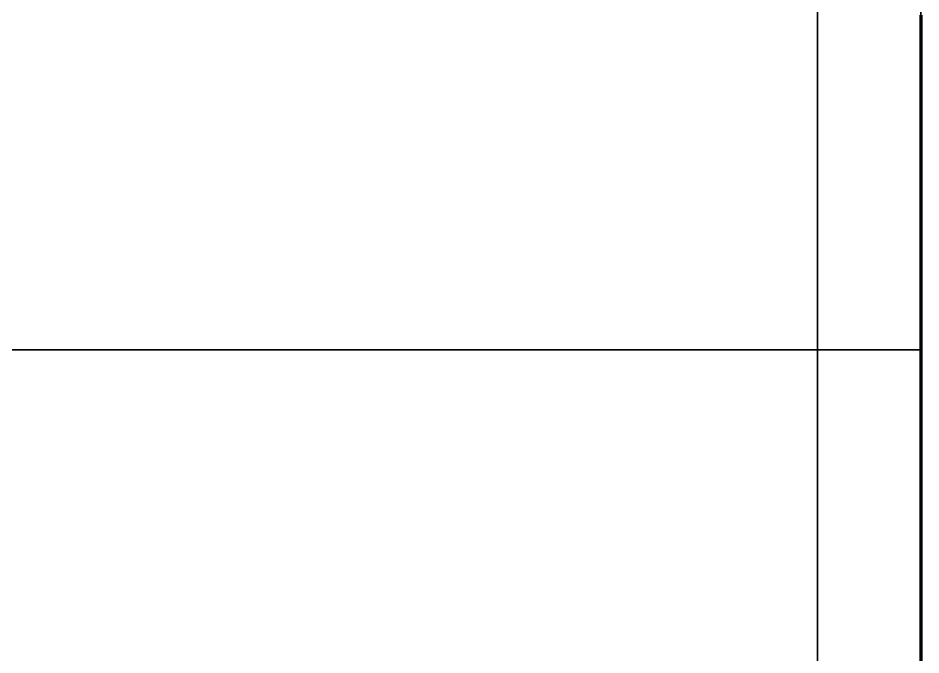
# Model space of a CAD drawing. Header units: millimetres. Extents: x 0 to 2382, y 0 to 420.
# Drawn here: x 184.982 to 187.6, y 120.145 to 121.991 of the extents above; entities that cross this region are included whole.
import ezdxf

# ---------------------------------------------------------------- set-up
doc = ezdxf.new("R2010")
doc.units = ezdxf.units.MM
doc.linetypes.add('IRAM-E-TRAZOS', pattern=[5, 4, -1])
doc.layers.add('01-VISIBLE', color=7, linetype='CONTINUOUS', lineweight=70)
doc.layers.add('02-OCULTA', color=4, linetype='IRAM-E-TRAZOS', lineweight=35)

msp = doc.modelspace()

# ---------------------------------------------------------------- linework, layer by layer
at = {"layer": '01-VISIBLE'}
msp.add_lwpolyline([(187.6, 122), (187.6, 121.95), (187.6, 121.9), (187.6, 121.85), (187.6, 121.8), (187.6, 121.75), (187.6, 121.7), (187.6, 121.65), (187.6, 121.6), (187.6, 121.55), (187.6, 121.5), (187.6, 121.45), (187.6, 121.4), (187.6, 121.35), (187.6, 121.3), (187.6, 121.25), (187.6, 121.2), (187.6, 121.15), (187.6, 121.1), (187.6, 121.05), (187.6, 121), (187.6, 120.95), (187.6, 120.9), (187.6, 120.85), (187.6, 120.8), (187.6, 120.75), (187.6, 120.7), (187.6, 120.65), (187.6, 120.6), (187.6, 120.55), (187.6, 120.5), (187.6, 120.45), (187.6, 120.4), (187.6, 120.35), (187.6, 120.3), (187.6, 120.25), (187.6, 120.2), (187.6, 120.15), (187.6, 120.1)], dxfattribs=at)
at = {"layer": '02-OCULTA'}
msp.add_line((184.725, 121.03), (187.6, 121.03), dxfattribs=at)
for points in [[(187.6, 120.0625), (187.6, 120.15), (187.6, 120.2375), (187.6, 120.325), (187.6, 120.4125), (187.6, 120.5), (187.6, 120.5875), (187.6, 120.675), (187.6, 120.7625), (187.6, 120.85), (187.6, 120.9375), (187.6, 121.025), (187.6, 121.1125), (187.6, 121.2), (187.6, 121.2875), (187.6, 121.375), (187.6, 121.4625), (187.6, 121.55), (187.6, 121.6375), (187.6, 121.725), (187.6, 121.8125), (187.6, 121.9), (187.6, 121.9875), (187.6, 122.075)], [(187.3, 120.094), (187.3, 120.157), (187.3, 120.22), (187.3, 120.283), (187.3, 120.346), (187.3, 120.409), (187.3, 120.472), (187.3, 120.535), (187.3, 120.598), (187.3, 120.661), (187.3, 120.724), (187.3, 120.787), (187.3, 120.85), (187.3, 120.913), (187.3, 120.976), (187.3, 121.039), (187.3, 121.102), (187.3, 121.165), (187.3, 121.228), (187.3, 121.291), (187.3, 121.354), (187.3, 121.417), (187.3, 121.48), (187.3, 121.543), (187.3, 121.606), (187.3, 121.669), (187.3, 121.732), (187.3, 121.795), (187.3, 121.858), (187.3, 121.921), (187.3, 121.984), (187.3, 122.047)], [(187.6, 120.094), (187.6, 120.157), (187.6, 120.22), (187.6, 120.283), (187.6, 120.346), (187.6, 120.409), (187.6, 120.472), (187.6, 120.535), (187.6, 120.598), (187.6, 120.661), (187.6, 120.724), (187.6, 120.787), (187.6, 120.85), (187.6, 120.913), (187.6, 120.976), (187.6, 121.039), (187.6, 121.102), (187.6, 121.165), (187.6, 121.228), (187.6, 121.291), (187.6, 121.354), (187.6, 121.417), (187.6, 121.48), (187.6, 121.543), (187.6, 121.606), (187.6, 121.669), (187.6, 121.732), (187.6, 121.795), (187.6, 121.858), (187.6, 121.921), (187.6, 121.984), (187.6, 122.047)], [(187.6, 122.0368), (187.6, 121.9864), (187.6, 121.9361), (187.6, 121.8858), (187.6, 121.8354), (187.6, 121.7851), (187.6, 121.7347), (187.6, 121.6844), (187.6, 121.6341), (187.6, 121.5837), (187.6, 121.5334), (187.6, 121.4831), (187.6, 121.4327), (187.6, 121.3824), (187.6, 121.332), (187.6, 121.2817), (187.6, 121.2314), (187.6, 121.181), (187.6, 121.1307), (187.6, 121.0803), (187.6, 121.03)], [(187.6, 121.03), (187.6, 121.0803), (187.6, 121.1307), (187.6, 121.181), (187.6, 121.2314), (187.6, 121.2817), (187.6, 121.332), (187.6, 121.3824), (187.6, 121.4327), (187.6, 121.4831), (187.6, 121.5334), (187.6, 121.5837), (187.6, 121.6341), (187.6, 121.6844), (187.6, 121.7347), (187.6, 121.7851), (187.6, 121.8354), (187.6, 121.8858), (187.6, 121.9361), (187.6, 121.9864), (187.6, 122.0368)], [(187.3, 120.094), (187.3, 120.156), (187.3, 120.218), (187.3, 120.28), (187.3, 120.342), (187.3, 120.404), (187.3, 120.466), (187.3, 120.528), (187.3, 120.59), (187.3, 120.652), (187.3, 120.714), (187.3, 120.776), (187.3, 120.838), (187.3, 120.9), (187.3, 120.962), (187.3, 121.024), (187.3, 121.086), (187.3, 121.148), (187.3, 121.21), (187.3, 121.272), (187.3, 121.334), (187.3, 121.396), (187.3, 121.458), (187.3, 121.52), (187.3, 121.582), (187.3, 121.644), (187.3, 121.706), (187.3, 121.768), (187.3, 121.83), (187.3, 121.892), (187.3, 121.954), (187.3, 122.016)], [(187.3, 122), (187.3, 121.95), (187.3, 121.9), (187.3, 121.85), (187.3, 121.8), (187.3, 121.75), (187.3, 121.7), (187.3, 121.65), (187.3, 121.6), (187.3, 121.55), (187.3, 121.5), (187.3, 121.45), (187.3, 121.4), (187.3, 121.35), (187.3, 121.3), (187.3, 121.25), (187.3, 121.2), (187.3, 121.15), (187.3, 121.1), (187.3, 121.05), (187.3, 121), (187.3, 120.95), (187.3, 120.9), (187.3, 120.85), (187.3, 120.8), (187.3, 120.75), (187.3, 120.7), (187.3, 120.65), (187.3, 120.6), (187.3, 120.55), (187.3, 120.5), (187.3, 120.45), (187.3, 120.4), (187.3, 120.35), (187.3, 120.3), (187.3, 120.25), (187.3, 120.2), (187.3, 120.15), (187.3, 120.1)], [(187.3, 122), (187.3, 121.95), (187.3, 121.9), (187.3, 121.85), (187.3, 121.8), (187.3, 121.75), (187.3, 121.7), (187.3, 121.65), (187.3, 121.6), (187.3, 121.55), (187.3, 121.5), (187.3, 121.45), (187.3, 121.4), (187.3, 121.35), (187.3, 121.3), (187.3, 121.25), (187.3, 121.2), (187.3, 121.15), (187.3, 121.1), (187.3, 121.05), (187.3, 121), (187.3, 120.95), (187.3, 120.9), (187.3, 120.85), (187.3, 120.8), (187.3, 120.75), (187.3, 120.7), (187.3, 120.65), (187.3, 120.6), (187.3, 120.55), (187.3, 120.5), (187.3, 120.45), (187.3, 120.4), (187.3, 120.35), (187.3, 120.3), (187.3, 120.25), (187.3, 120.2), (187.3, 120.15), (187.3, 120.1)], [(187.6, 122), (187.6, 121.95), (187.6, 121.9), (187.6, 121.85), (187.6, 121.8), (187.6, 121.75), (187.6, 121.7), (187.6, 121.65), (187.6, 121.6), (187.6, 121.55), (187.6, 121.5), (187.6, 121.45), (187.6, 121.4), (187.6, 121.35), (187.6, 121.3), (187.6, 121.25), (187.6, 121.2), (187.6, 121.15), (187.6, 121.1), (187.6, 121.05), (187.6, 121), (187.6, 120.95), (187.6, 120.9), (187.6, 120.85), (187.6, 120.8), (187.6, 120.75), (187.6, 120.7), (187.6, 120.65), (187.6, 120.6), (187.6, 120.55), (187.6, 120.5), (187.6, 120.45), (187.6, 120.4), (187.6, 120.35), (187.6, 120.3), (187.6, 120.25), (187.6, 120.2), (187.6, 120.15), (187.6, 120.1)]]:
    msp.add_lwpolyline(points, dxfattribs=at)

doc.saveas('drawing.dxf')
